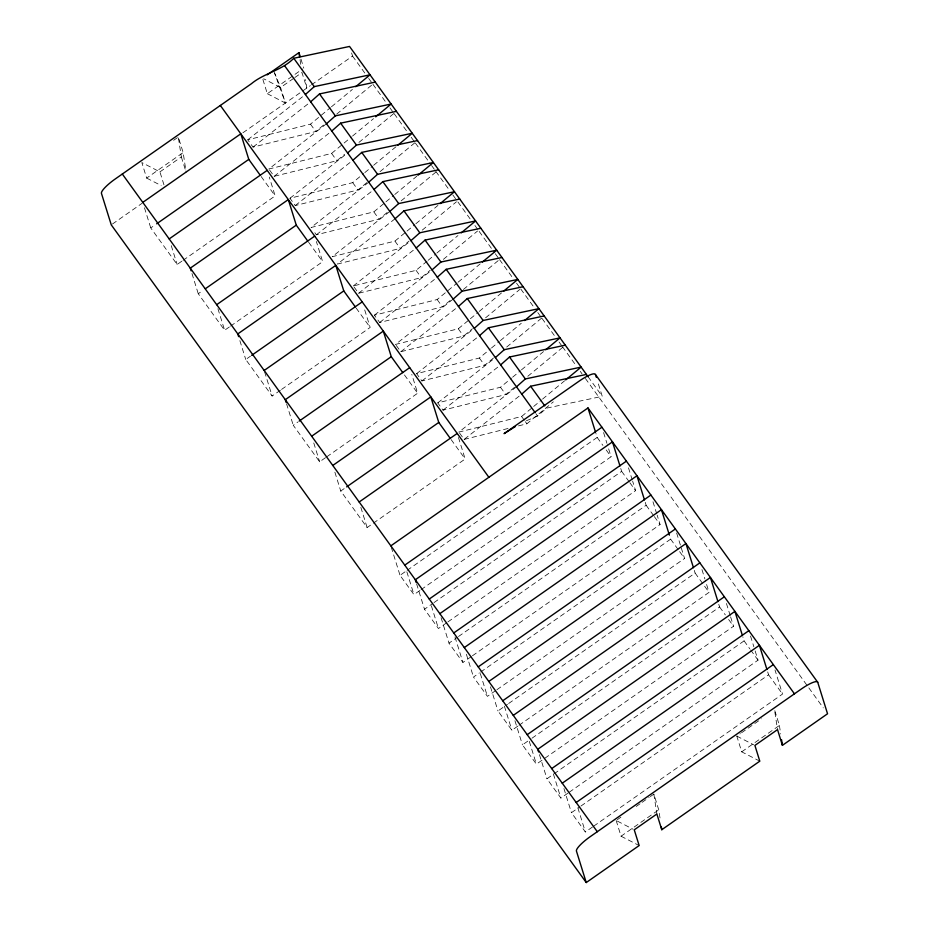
<?xml version="1.0" encoding="UTF-8"?>
<svg xmlns="http://www.w3.org/2000/svg" width="929" height="929" viewBox="0 0 929 929"><rect width="100%" height="100%" fill="white"/><g stroke="black" fill="none" stroke-linecap="round" stroke-linejoin="round"><path stroke-width="0.7" stroke-dasharray="4.64 3.48" d="M526.418 420.756L537.601 416.041L546.461 408.168L602.247 396.335L597.568 381.331M323.489 125.09L315.779 131.488L253.025 147.107L247.753 139.803L310.495 124.172L330.341 107.718M331.444 106.8L352.393 89.428M336.716 114.116L374.201 83.029M326.497 123.731L268.864 169.032L331.607 153.413L351.452 136.946M352.555 136.04L373.504 118.668M269.607 170.077L274.136 176.336L336.879 160.717L344.601 154.319M358.931 142.427L395.313 112.258M366.816 182.63L357.99 189.946L295.248 205.564L289.964 198.26L352.718 182.641L363.738 173.491M364.842 172.585L372.564 166.175M373.667 165.269L396.811 146.062M380.042 171.656L417.527 140.569M368.72 182.2L311.076 227.489L373.83 211.87L384.85 202.731M385.953 201.814L393.675 195.415M394.779 194.498L416.819 176.208M314.85 232.714L316.359 234.805L379.102 219.174L387.927 211.858M401.154 200.885L436.433 171.633M389.832 211.429L332.187 256.718L394.941 241.099L405.961 231.96M407.065 231.042L414.787 224.644M415.89 223.726L437.931 205.437M395.104 218.733L337.471 264.033L400.213 248.403L409.039 241.087M422.265 230.125L456.441 201.779M354.692 285.609L416.053 270.327L427.073 261.188M428.176 260.271L435.898 253.872M436.99 252.955L457.939 235.583M354.054 286.991L358.582 293.262L421.325 277.643L430.15 270.327M443.377 259.354L477.552 231.007M450.159 300.473L442.436 306.872L379.694 322.491L374.41 315.186L437.164 299.556L456.998 283.101M458.102 282.184L480.154 263.906M463.385 289.5L498.664 260.236M453.155 299.115L395.522 344.415L458.264 328.796L469.296 319.646M470.399 318.728L478.11 312.33M479.213 311.424L502.368 292.217M396.277 345.46L400.794 351.719L463.548 336.101L472.362 328.785M485.6 317.811L519.775 289.465M493.473 358.013L484.659 365.329L421.905 380.948L416.633 373.644L479.376 358.025L490.407 348.874M491.511 347.969L499.221 341.558M500.325 340.653L521.274 323.28M506.711 347.04L541.99 317.788M514.585 387.242L505.771 394.558L443.017 410.177L437.745 402.872L500.487 387.254L511.519 378.115M512.622 377.197L520.333 370.799M521.436 369.881L543.488 351.592M527.823 376.268L565.296 345.182M516.489 386.812L458.856 432.101L521.599 416.482L532.631 407.343M533.734 406.426L541.444 400.027M542.548 399.11L564.6 380.82M518.51 425.877L526.882 423.787L553.336 401.851M247.753 139.803L304.259 95.397M253.025 147.107L308.405 103.584M274.136 176.336L329.516 132.812M289.964 198.26L347.609 152.96M295.248 205.564L351.754 161.158M316.359 234.805L373.992 189.504M353.299 285.958L410.943 240.657M358.582 293.262L416.215 247.962M374.41 315.186L432.055 269.886M379.694 322.491L437.327 277.19M400.794 351.719L458.438 306.431M416.633 373.644L474.266 328.343M421.905 380.948L479.55 335.659M437.745 402.872L495.378 357.584M443.017 410.177L499.523 365.771M459.611 433.146L464.128 439.417L520.635 394.999M173.607 140.325L178.31 137.039L183.152 152.565L186.172 172.469M163.957 184.836L159.927 171.888L141.835 162.552L146.666 178.089L183.152 152.565M262.884 79.453L267.32 93.69L302.622 69.001M159.927 171.888L181.329 156.931L178.31 137.039M293.657 78.361L280.581 87.5L263.685 78.779M294.841 77.525L301.983 72.543L306.814 88.069L305.525 79.546M112.444 224.028L142.172 203.23M242.875 132.789L310.332 85.619M311.505 84.794L352.555 56.077L351.267 51.954M181.863 261.177L177.137 264.486L150.753 227.942L155.468 224.644M183.048 260.352L275.158 195.914L269.294 177.079M229.358 326.95L224.632 330.248L198.249 293.715L202.975 290.405M230.543 326.125L322.665 261.688L316.371 241.505M280.407 390.238L272.139 396.021L245.744 359.477L250.47 356.179M281.58 389.414L370.16 327.449L363.878 307.278M325.533 457.66L319.634 461.794L293.25 425.25L297.965 421.952M326.718 456.836L417.655 393.222L411.791 374.387M458.45 437.466L465.162 458.996L367.129 527.556L340.746 491.023L345.472 487.713M419.896 590.472L413.951 594.63L400.027 575.341L405.961 571.184M407.146 570.348L597.161 437.443L595.919 433.413M421.081 589.648L611.096 456.731L607.345 444.666M446.756 622.72L438.442 628.538L424.507 609.238L432.821 603.432M434.006 602.596L621.652 471.34L620.398 467.322M447.941 621.884L635.587 490.64L632.661 481.257M471.247 656.629L462.932 662.447L448.997 643.147L457.312 637.34M458.496 636.504L646.143 505.248L644.889 501.23M472.431 655.793L660.078 524.548L657.151 515.165M495.738 690.537L487.423 696.355L473.488 677.055L479.422 672.91M480.607 672.073L670.633 539.157L669.797 536.474M496.922 689.701L684.568 558.457L680.806 546.391M517.848 726.106L511.902 730.264L497.979 710.964L507.478 704.321M508.662 703.485L695.124 573.065L694.288 570.383M519.032 725.27L709.048 592.365L705.297 580.3M730.612 616.879L733.538 626.262L536.393 764.161L522.458 744.872L530.773 739.054M531.969 738.23L719.603 606.974L718.767 604.291M568.014 793.087L560.884 798.069L546.949 778.781L552.894 774.623M554.079 773.799L744.094 640.882L742.84 636.864M569.198 792.263L758.029 660.171L754.267 648.105M592.493 826.996L585.375 831.978L571.44 812.689L579.754 806.871M580.939 806.047L768.585 674.791L767.331 670.773M593.689 826.16L782.52 694.079L774.995 669.948M617.332 819.657L620.874 817.183M636.191 806.477L640.894 803.179M642.078 802.354L649.15 797.407M650.323 796.583L653.865 794.109L658.754 809.844L660.054 818.368M759.794 761.165L741.702 751.828L736.802 736.093L740.343 733.62M741.516 732.795L761.548 718.791M616.159 820.481L621.06 836.216L658.754 809.844M741.702 751.828L779.408 725.456L774.507 709.721L777.527 729.613M464.128 439.417L508.755 428.304M267.32 93.69L285.412 103.038L280.581 87.5L274.787 73.426M146.666 178.089L161.147 185.556M736.802 736.093L753.698 744.814M617.367 821.108L633.044 829.202M621.06 836.216L639.152 845.553M588.08 376.721L602.247 396.335M352.555 56.077L367.849 77.258M368.697 78.442L372.099 83.145M372.947 84.318L386.545 103.142M389.936 107.845L393.339 112.56M394.186 113.733L407.785 132.557M411.187 137.26L414.578 141.974M415.437 143.147L430.731 164.328M431.579 165.501L434.969 170.204M435.829 171.389L449.415 190.213M452.818 194.916L457.068 200.792M457.916 201.976L470.666 219.627M474.916 225.503L478.307 230.206M479.155 231.391L494.449 252.56M495.308 253.745L498.699 258.448M499.558 259.621L513.145 278.445M516.547 283.159L519.95 287.862M520.797 289.035L534.396 307.859M537.786 312.574L541.189 317.277M542.037 318.45L555.635 337.273M559.037 341.988L561.581 345.507M562.428 346.691L576.026 365.515M580.277 371.391L581.972 373.748M585.375 378.451L807.998 686.705M808.845 687.89L823.291 707.886M597.161 437.443L602.909 445.386M606.184 449.926L611.096 456.731M621.652 471.34L629.026 481.559M629.85 482.697L635.587 490.64M646.143 505.248L653.517 515.467M654.341 516.605L660.078 524.548M670.633 539.157L678.832 550.514M679.645 551.64L684.568 558.457M695.124 573.065L709.048 592.365M719.603 606.974L725.34 614.917M728.626 619.457L733.538 626.262M744.094 640.882L749.831 648.825M750.655 649.963L758.029 660.171M768.585 674.791L782.52 694.079M535.94 413.73L537.601 416.041M310.495 124.172L315.779 131.488M331.607 153.413L336.879 160.717M352.718 182.641L357.99 189.946M373.83 211.87L379.102 219.174M394.941 241.099L400.213 248.403M416.053 270.327L421.325 277.643M437.164 299.556L442.436 306.872M458.264 328.796L463.548 336.101M479.376 358.025L484.659 365.329M500.487 387.254L505.771 394.558M521.599 416.482L524.618 420.663M525.373 421.708L526.882 423.787M261.142 176.51L275.158 195.914M308.649 242.272L322.665 261.688M356.144 308.045L370.16 327.449M404.463 374.956L417.655 393.222M451.134 439.58L465.162 458.996M273.73 70.859L285.412 103.038M750.516 636.04L753.849 646.77M726.443 603.478L730.206 615.544M701.952 569.57L704.879 578.953M676.626 532.979L680.388 545.044M652.982 501.753L656.733 513.818M628.492 467.844L632.243 479.91M603.583 432.6L606.927 443.319M577.861 807.847L585.375 831.978M563.926 788.558L571.44 812.689M553.37 773.938L560.884 798.069M539.435 754.65L546.949 778.781M529.298 741.377L536.393 764.161M514.945 720.741L522.458 744.872M504.389 706.133L511.902 730.264M300.973 59.119L303.795 68.177M490.454 686.833L497.979 710.964M480.316 673.56L487.423 696.355M466.393 654.271L473.488 677.055M455.001 636.969L462.932 662.447M441.066 617.68L448.997 643.147M431.346 605.743L438.442 628.538M416.575 583.772L424.507 609.238M406.856 571.834L413.951 594.63M391.248 547.181L400.027 575.341M360.847 507.373L367.129 527.556M334.881 472.187L340.746 491.023M313.77 442.959L319.634 461.794M286.538 403.732L293.25 425.25M264.591 371.809L272.139 396.021M239.879 340.653L245.744 359.477M181.329 156.931L185.765 171.168M217.932 308.73L224.632 330.248M191.966 273.532L198.249 293.715M171.273 245.651L177.137 264.486M144.459 207.771L150.753 227.942M779.408 725.456L780.697 733.98M653.865 794.109L656.873 814.001M300.044 59.746L300.903 65.436"/><path stroke-width="1.39" d="M515.409 426.504L504.064 433.646L579.139 381.134A18.452 3.913 -35.8 0 1 595.443 374.515L817.741 682.316L827.542 713.774L782.415 745.337L777.527 729.613L754.905 745.43L759.794 761.165L661.773 829.725L656.873 814.001L634.252 829.829L639.152 845.553L586.245 882.55L111.259 224.864L101.458 193.406A18.452 3.913 -35.8 0 1 115.312 178.925L251.376 83.749C264.277 72.973 282.102 70.407 293.761 58.272L349.548 46.45L588.08 376.721M305.386 94.503L314.246 86.629L370.032 74.808L355.702 86.687M310.669 101.807L319.518 93.934L375.304 82.112M326.497 123.731L335.346 115.858L391.144 104.036L375.711 116.833M331.769 131.047L340.629 123.162L396.416 111.341M347.609 152.96L356.457 145.087L412.255 133.265L397.914 145.156M352.881 160.276L361.741 152.402L417.527 140.569M368.72 182.2L377.569 174.315L433.367 162.494L417.922 175.291M373.992 189.504L382.853 181.631L438.639 169.798M389.832 211.429L398.68 203.556L454.467 191.722L440.137 203.614M395.104 218.733L403.964 210.86L459.75 199.038M410.943 240.657L419.792 232.784L475.578 220.951L461.248 232.842M416.215 247.962L425.076 240.088L480.862 228.267M432.055 269.886L440.903 262.013L496.69 250.191L482.36 262.071M437.327 277.19L446.175 269.317L501.974 257.496M453.155 299.115L462.015 291.241L517.801 279.42L503.472 291.3M458.438 306.431L467.287 298.546L523.085 286.724M474.266 328.343L483.126 320.47L538.913 308.649L524.583 320.54M479.55 335.659L488.399 327.786L544.197 315.953M495.378 357.584L504.238 349.699L560.024 337.877L545.695 349.768M500.661 364.888L509.51 357.015L565.296 345.182M516.489 386.812L525.349 378.939L581.136 367.106L565.703 379.915M521.773 394.117L530.622 386.243L586.408 374.422M267.192 74.866L298.964 52.639L300.172 56.53M142.787 202.383L240.808 133.822L248.775 159.382L260.317 175.36M156.653 223.819L248.775 159.382M169.171 238.927L267.204 170.355M205.332 288.756L296.27 225.143L288.315 199.584L190.282 268.156L191.13 270.838M216.678 304.689L314.699 236.129M251.654 355.354L343.776 290.916L335.81 265.357L237.789 333.917L238.625 336.612M264.173 370.462L362.194 301.89M299.15 421.116L391.272 356.69L383.305 331.119L285.284 399.691L286.12 402.385M311.668 436.224L409.701 367.663M332.779 465.464L430.812 396.892L438.767 422.451L450.31 438.442M346.645 486.889L438.767 422.451M359.175 501.997L457.196 433.437M390.842 545.846L587.976 407.947L794.446 693.824M404.765 565.134L601.911 427.235M429.256 599.042L626.401 461.144M439.812 613.663L636.957 475.764L644.471 499.895M453.747 632.951L650.892 495.052M464.303 647.571L661.448 509.673L669.379 535.139M478.238 666.859L675.383 528.961M488.793 681.468L685.939 543.57L693.452 567.7M502.717 700.768L699.862 562.869M513.272 715.376L710.418 577.478L717.943 601.609M527.207 734.676L724.353 596.778M551.698 768.585L748.844 630.686M562.254 783.193L759.399 645.295L766.913 669.426M576.189 802.493L773.334 664.595M293.761 58.272L314.246 86.629M319.518 93.934L335.346 115.858M340.629 123.162L356.457 145.087M361.741 152.402L377.569 174.315M382.853 181.631L398.68 203.556M403.964 210.86L419.792 232.784M425.076 240.088L440.903 262.013M446.175 269.317L462.015 291.241M467.287 298.546L483.126 320.47M488.399 327.786L504.238 349.699M509.51 357.015L525.349 378.939M530.622 386.243L544.789 405.857M284.913 66.145L535.104 412.581M220.336 105.465L488.863 477.274M296.27 225.143L307.813 241.134M343.776 290.916L355.319 306.895M391.272 356.69L402.814 372.668M122.314 174.025L597.301 831.722M742.422 635.517L734.909 611.387L537.763 749.285L538.599 751.967M595.443 374.515L596.302 377.244M619.98 465.986L612.466 441.856L415.321 579.754L416.157 582.437M587.976 407.947L595.501 432.078M586.245 882.55L576.444 851.092A18.452 3.913 -35.8 0 1 590.298 836.611L801.437 688.923A18.452 3.913 -35.8 0 1 817.741 682.316M781.556 739.658L782.415 745.337M661.343 826.891L661.773 829.725M298.964 52.639L299.614 56.913"/></g></svg>
